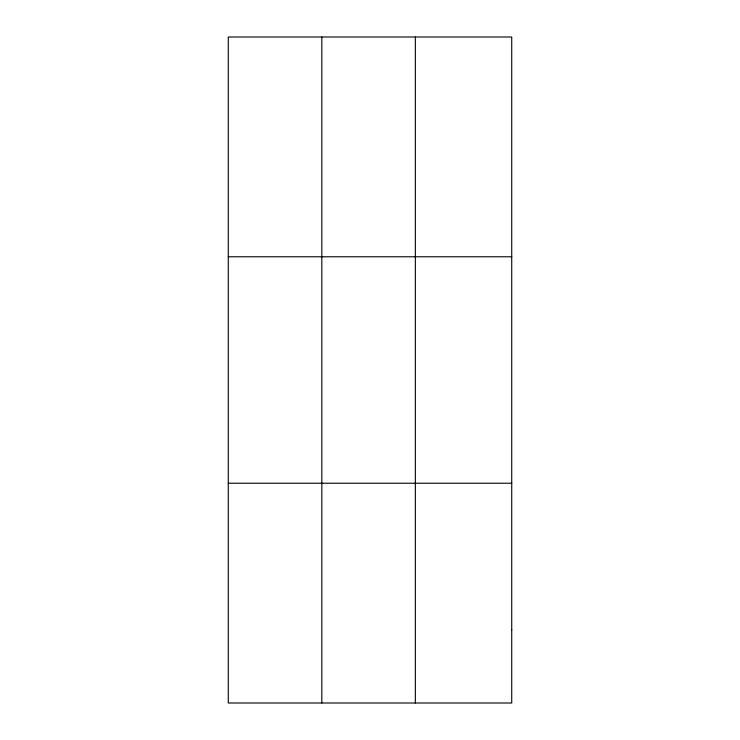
<?xml version="1.0" encoding="UTF-8"?>
<svg xmlns="http://www.w3.org/2000/svg" width="740" height="740" viewBox="0 0 740 740"><rect width="100%" height="100%" fill="white"/><g stroke="black" fill="none" stroke-linecap="round" stroke-linejoin="round"><path stroke-width="1.11" d="M321.817 703L321.817 37M415.353 703L415.353 37M228.272 256.78L511.729 256.78M228.272 483.22L511.729 483.22M511.729 629.74L511.729 703L228.272 703L228.272 37L511.729 37L511.729 629.74"/></g></svg>
